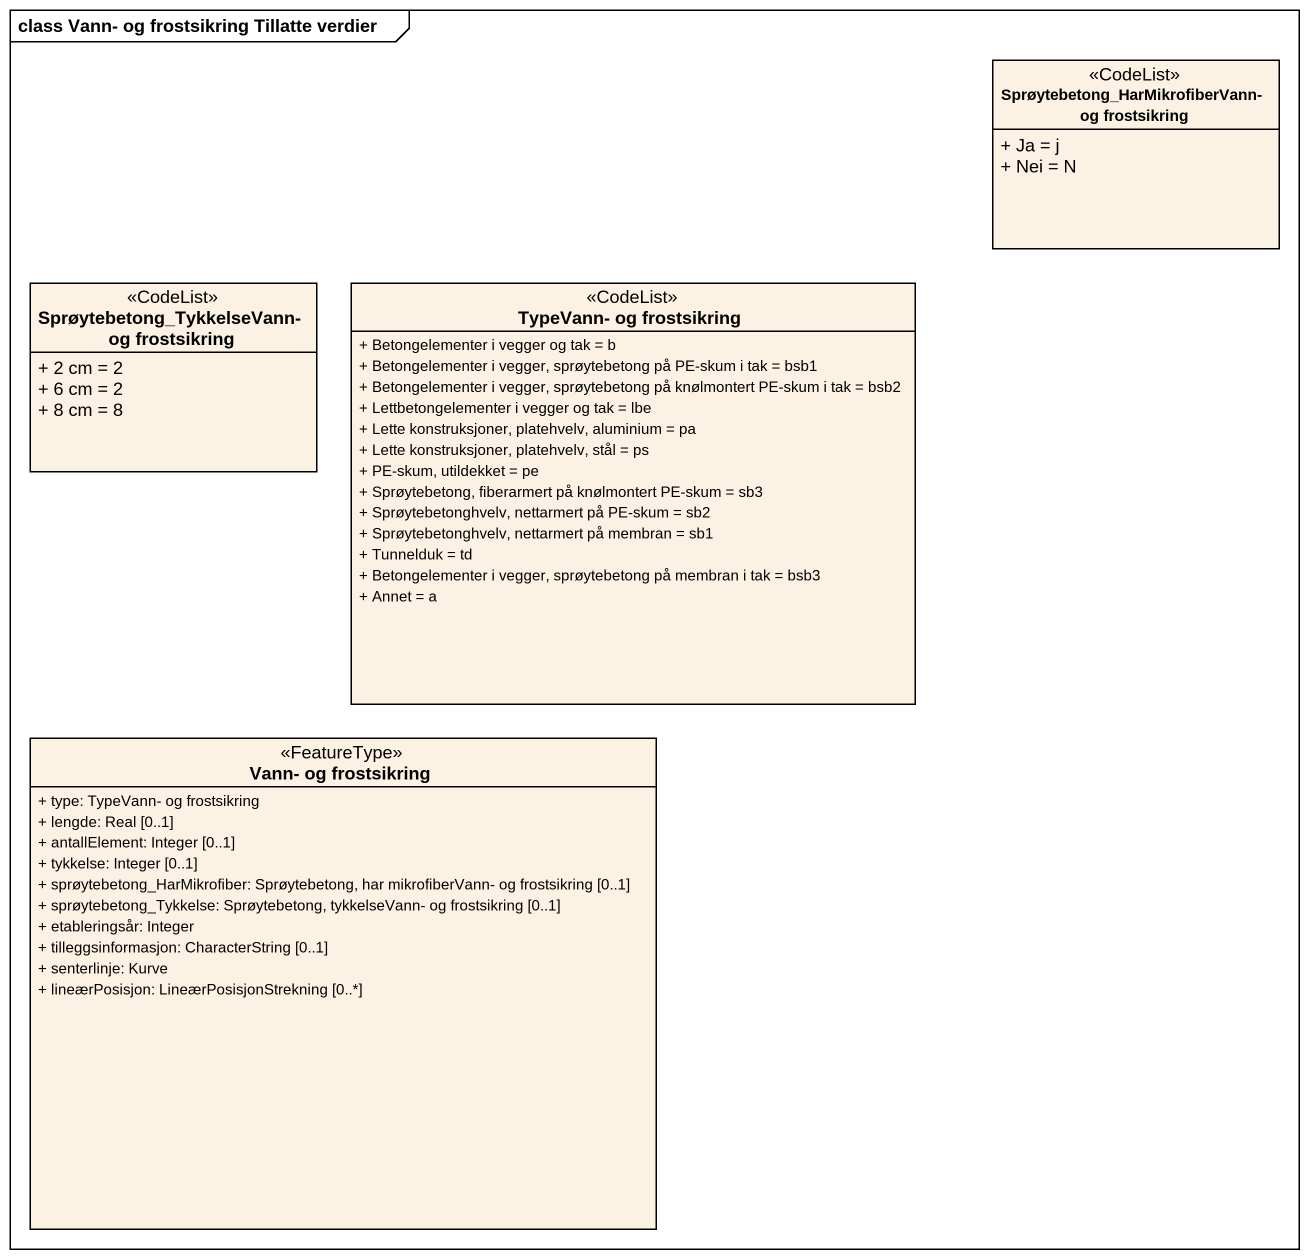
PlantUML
@startuml
mainframe class Vann- og frostsikring Tillatte verdier
hide circle
hide empty members
skinparam classAttributeIconSize 0
class "Sprøytebetong_HarMikrofiberVann- og frostsikring" as Sprøytebetong <<CodeList>> {
  + Ja = j
  + Nei = N
}
class "Sprøytebetong_TykkelseVann- og frostsikring" as Sprøytebetong_TykkelseVann <<CodeList>> {
  + 2 cm = 2
  + 6 cm = 2
  + 8 cm = 8
}
class "TypeVann- og frostsikring" as TypeVann_og_frostsikring <<CodeList>> {
  + Betongelementer i vegger og tak = b
  + Betongelementer i vegger, sprøytebetong på PE-skum i tak = bsb1
  + Betongelementer i vegger, sprøytebetong på knølmontert PE-skum i tak = bsb2
  + Lettbetongelementer i vegger og tak = lbe
  + Lette konstruksjoner, platehvelv, aluminium = pa
  + Lette konstruksjoner, platehvelv, stål = ps
  + PE-skum, utildekket = pe
  + Sprøytebetong, fiberarmert på knølmontert PE-skum = sb3
  + Sprøytebetonghvelv, nettarmert på PE-skum = sb2
  + Sprøytebetonghvelv, nettarmert på membran = sb1
  + Tunnelduk = td
  + Betongelementer i vegger, sprøytebetong på membran i tak = bsb3
  + Annet = a
}
class "Vann- og frostsikring" as Vann_og_frostsikring <<FeatureType>> {
  + type: TypeVann- og frostsikring
  + lengde: Real [0..1]
  + antallElement: Integer [0..1]
  + tykkelse: Integer [0..1]
  + sprøytebetong_HarMikrofiber: Sprøytebetong, har mikrofiberVann- og frostsikring [0..1]
  + sprøytebetong_Tykkelse: Sprøytebetong, tykkelseVann- og frostsikring [0..1]
  + etableringsår: Integer
  + tilleggsinformasjon: CharacterString [0..1]
  + senterlinje: Kurve
  + lineærPosisjon: LineærPosisjonStrekning [0..*]
}
@enduml
